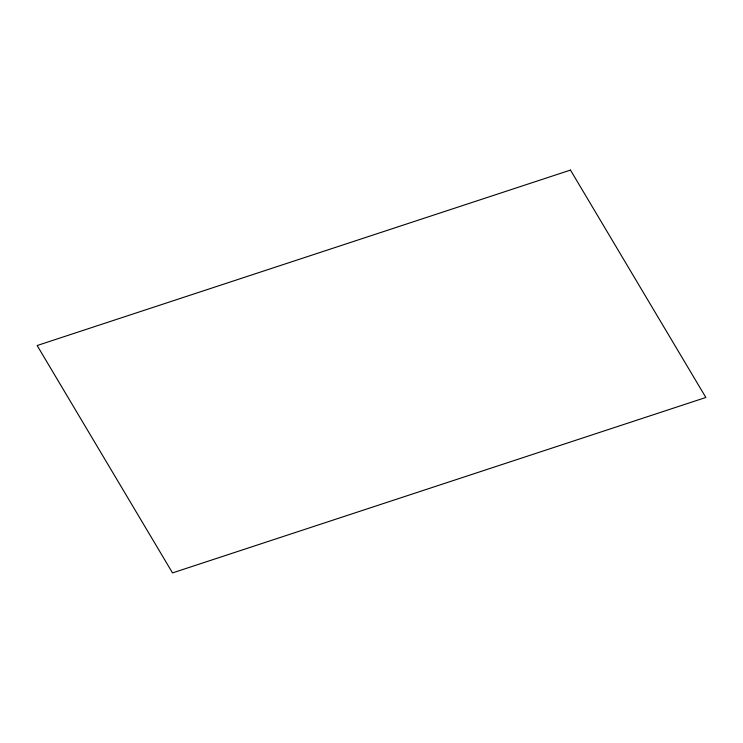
<?xml version="1.0" encoding="UTF-8"?>
<svg xmlns="http://www.w3.org/2000/svg" width="743" height="743" viewBox="0 0 743 743"><rect width="100%" height="100%" fill="white"/><g stroke="black" fill="none" stroke-linecap="round" stroke-linejoin="round"><path stroke-width="1.11" d="M570.485 170.091L37.15 345.523L172.515 572.909L705.85 397.477L570.485 170.091"/></g></svg>
